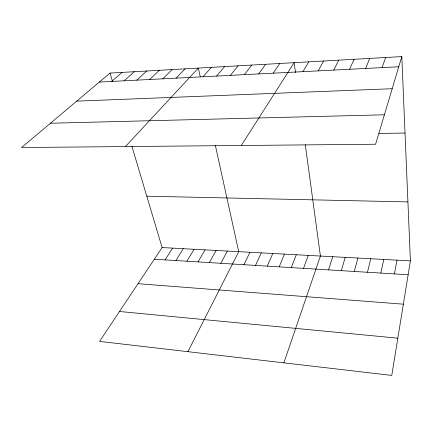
<?xml version="1.0" encoding="UTF-8"?>
<svg xmlns="http://www.w3.org/2000/svg" width="432" height="432" viewBox="0 0 432 432"><rect width="100%" height="100%" fill="white"/><g stroke="black" fill="none" stroke-linecap="round" stroke-linejoin="round"><path stroke-width="0.65" d="M401.809 56.587L375.586 144.239L21.6 147.528L110.047 73.084L401.809 56.587L410.4 260.869L391.77 375.413L99.576 341.399L162.113 247.558L131.879 146.243M394.384 273.91L396.986 260.15M380.83 273.083L383.767 259.443M367.475 272.263L370.737 258.741M354.31 271.458L357.89 258.055M341.339 270.664L345.222 257.375M328.547 269.881L332.732 256.705M283.867 362.853L320.414 256.041L305.3 144.758M382.077 67.613L385.625 57.505M303.512 268.353L308.264 255.393M291.26 267.602L296.282 254.75M365.683 68.45L369.716 58.401M279.175 266.863L284.461 254.113M267.251 266.134L272.797 253.492M349.58 69.277L354.083 59.287M255.501 265.415L261.295 252.871M243.902 264.708L249.939 252.266M333.763 70.081L338.72 60.156M187.92 351.68L238.734 251.662L215.379 145.53M220.844 263.293L227.345 251.051M318.217 70.875L323.611 61.009M209.374 262.591L216.113 250.452M198.067 261.9L205.022 249.858M302.945 71.658L308.761 61.846M186.916 261.22L194.087 249.269M175.91 260.545L183.287 248.692M241.31 145.487L294.154 62.672L295.51 72.657M165.051 259.88L172.633 248.119M273.175 73.181L279.79 63.488M258.665 73.921L265.658 64.287M244.399 74.65L251.759 65.07M230.369 75.368L238.081 65.842M216.572 76.075L224.624 66.604M203.002 76.766L211.378 67.354M125.453 146.561L198.337 68.089L200.27 76.858M176.11 78.143L185.117 68.839M162.799 78.824L172.109 69.574M149.699 79.493L159.305 70.297M136.814 80.152L146.702 71.01M124.135 80.8L134.293 71.712M111.656 81.437L122.078 72.403M99.376 82.064L398.768 66.76M76.707 101.142L392.197 88.722M50.452 123.244L384.399 114.788M378.853 133.439L405.027 133.045M146.788 196.193L407.921 201.922M162.113 247.558L410.4 260.869M154.337 259.227L408.143 274.752M138.029 283.694L403.353 304.182M119.507 311.494L397.829 338.175M110.047 73.084L112.466 81.184"/></g></svg>
